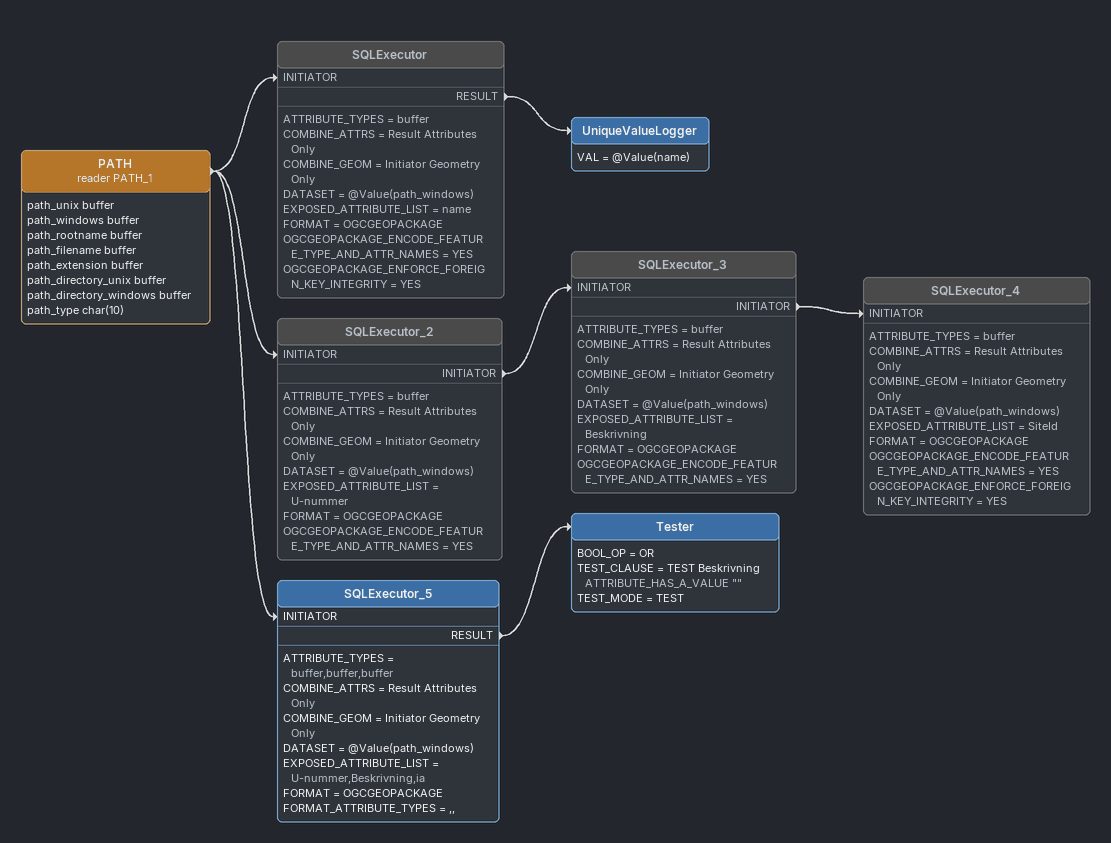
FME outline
PATH (reader PATH_1)
    attributes: path_unix buffer, path_windows buffer, path_rootname buffer, path_filename buffer, path_extension buffer, path_directory_unix buffer, path_directory_windows buffer, path_type char(10)
    -> SQLExecutor [INITIATOR]
    -> SQLExecutor_2 [INITIATOR]
    -> SQLExecutor_5 [INITIATOR]
SQLExecutor [off]
    ATTRIBUTE_TYPES = buffer
    COMBINE_ATTRS = Result Attributes Only
    COMBINE_GEOM = Initiator Geometry Only
    DATASET = @Value(path_windows)
    EXPOSED_ATTRIBUTE_LIST = name
    FORMAT = OGCGEOPACKAGE
    OGCGEOPACKAGE_ENCODE_FEATURE_TYPE_AND_ATTR_NAMES = YES
    OGCGEOPACKAGE_ENFORCE_FOREIGN_KEY_INTEGRITY = YES
    RESULT -> UniqueValueLogger
UniqueValueLogger
    VAL = @Value(name)
SQLExecutor_2 [off]
    ATTRIBUTE_TYPES = buffer
    COMBINE_ATTRS = Result Attributes Only
    COMBINE_GEOM = Initiator Geometry Only
    DATASET = @Value(path_windows)
    EXPOSED_ATTRIBUTE_LIST = U-nummer
    FORMAT = OGCGEOPACKAGE
    OGCGEOPACKAGE_ENCODE_FEATURE_TYPE_AND_ATTR_NAMES = YES
    INITIATOR -> SQLExecutor_3 [INITIATOR]
SQLExecutor_3 [off]
    ATTRIBUTE_TYPES = buffer
    COMBINE_ATTRS = Result Attributes Only
    COMBINE_GEOM = Initiator Geometry Only
    DATASET = @Value(path_windows)
    EXPOSED_ATTRIBUTE_LIST = Beskrivning
    FORMAT = OGCGEOPACKAGE
    OGCGEOPACKAGE_ENCODE_FEATURE_TYPE_AND_ATTR_NAMES = YES
    INITIATOR -> SQLExecutor_4 [INITIATOR]
SQLExecutor_4 [off]
    ATTRIBUTE_TYPES = buffer
    COMBINE_ATTRS = Result Attributes Only
    COMBINE_GEOM = Initiator Geometry Only
    DATASET = @Value(path_windows)
    EXPOSED_ATTRIBUTE_LIST = SiteId
    FORMAT = OGCGEOPACKAGE
    OGCGEOPACKAGE_ENCODE_FEATURE_TYPE_AND_ATTR_NAMES = YES
    OGCGEOPACKAGE_ENFORCE_FOREIGN_KEY_INTEGRITY = YES
SQLExecutor_5
    ATTRIBUTE_TYPES = buffer,buffer,buffer
    COMBINE_ATTRS = Result Attributes Only
    COMBINE_GEOM = Initiator Geometry Only
    DATASET = @Value(path_windows)
    EXPOSED_ATTRIBUTE_LIST = U-nummer,Beskrivning,ia
    FORMAT = OGCGEOPACKAGE
    FORMAT_ATTRIBUTE_TYPES = ,,
    RESULT -> Tester
Tester
    BOOL_OP = OR
    TEST_CLAUSE = TEST Beskrivning ATTRIBUTE_HAS_A_VALUE ""
    TEST_MODE = TEST
